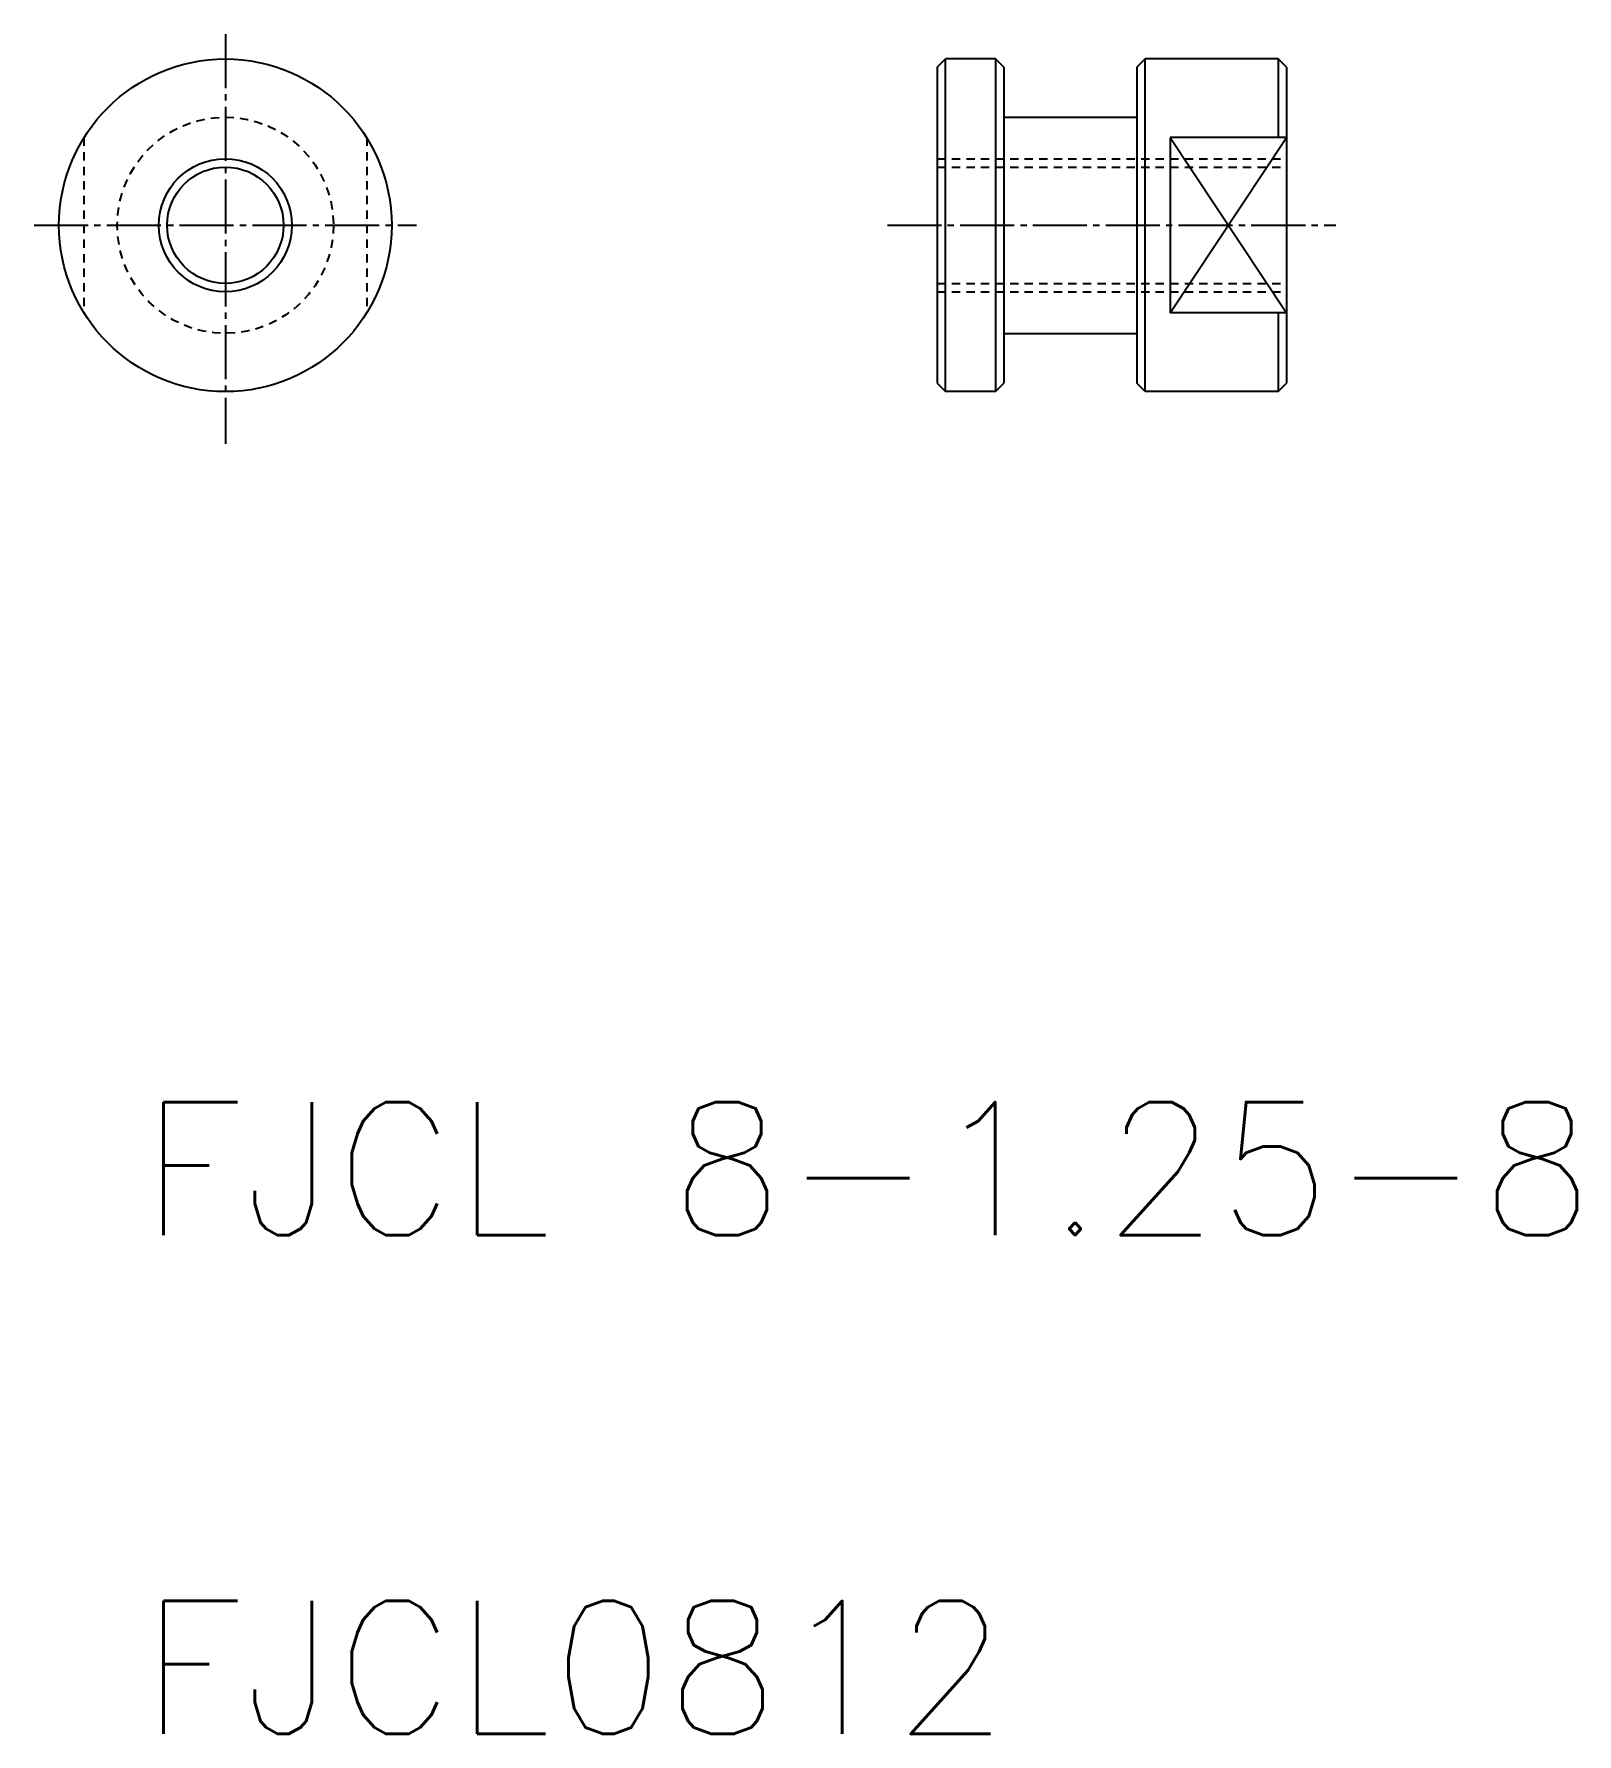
# Model space of a CAD drawing. Extents: x 1298 to 1390, y 8 to 110.
import ezdxf

# ---------------------------------------------------------------- set-up
doc = ezdxf.new("R2010")
doc.units = 0
doc.header["$LTSCALE"] = 0.25
doc.linetypes.add('CENTER', pattern=[17.5, 13, -1.5, 1.5, -1.5])
doc.linetypes.add('DASHED', pattern=[3.5, 2, -1.5])
doc.layers.get('0').update_dxf_attribs({"linetype": 'CONTINUOUS'})
doc.layers.add('CENTER', color=1, linetype='CENTER')
doc.styles.get("Standard").update_dxf_attribs({"font": 'txt.shx'})

msp = doc.modelspace()

# ---------------------------------------------------------------- linework, layer by layer
for p, q in [((1352.01, 108.45), (1352.51, 108.95)), ((1352.01, 108.45), (1352.01, 89.45)), ((1352.51, 88.95), (1352.51, 108.95)), ((1355.51, 108.95), (1352.51, 108.95)), ((1355.51, 108.95), (1355.51, 88.95)), ((1356.01, 108.45), (1355.51, 108.95)), ((1356.01, 108.45), (1356.01, 89.45)), ((1364.51, 108.95), (1364.01, 108.45)), ((1364.01, 108.45), (1364.01, 89.45)), ((1364.51, 88.95), (1364.51, 108.95)), ((1372.51, 108.95), (1364.51, 108.95)), ((1372.51, 108.95), (1372.51, 104.22)), ((1373.01, 108.45), (1372.51, 108.95)), ((1373.01, 108.45), (1373.01, 89.45)), ((1356.01, 105.45), (1364.01, 105.45)), ((1366.01, 104.22), (1366.01, 93.68)), ((1373.01, 104.22), (1366.01, 104.22)), ((1373.01, 93.68), (1366.01, 93.68)), ((1372.51, 93.68), (1372.51, 88.95)), ((1356.01, 92.45), (1364.01, 92.45)), ((1352.01, 89.45), (1352.51, 88.95)), ((1355.51, 88.95), (1352.51, 88.95)), ((1355.51, 88.95), (1356.01, 89.45)), ((1364.51, 88.95), (1364.01, 89.45)), ((1372.51, 88.95), (1364.51, 88.95)), ((1372.51, 88.95), (1373.01, 89.45))]:
    msp.add_line(p, q)
at = {"color": 3, "linetype": 'DASHED'}
for p, q in [((1300.72, 104.22), (1300.72, 93.68)), ((1317.72, 104.22), (1317.72, 93.68)), ((1352.01, 102.95), (1373.01, 102.95)), ((1352.01, 102.45), (1373.01, 102.45)), ((1352.01, 95.45), (1373.01, 95.45)), ((1352.01, 94.95), (1373.01, 94.95))]:
    msp.add_line(p, q, dxfattribs=at)
at = {"color": 3}
for p, q in [((1366.01, 93.68), (1373.01, 104.22)), ((1366.01, 104.22), (1373.01, 93.68))]:
    msp.add_line(p, q, dxfattribs=at)
for radius in [10, 3.5]:
    msp.add_circle((1309.22, 98.95), radius)
at = {"color": 3, "linetype": 'DASHED'}
msp.add_circle((1309.22, 98.95), 6.5, dxfattribs=at)
at = {"color": 3}
msp.add_circle((1309.22, 98.95), 4, dxfattribs=at)
at = {"layer": 'CENTER', "color": 1, "linetype": 'CENTER'}
for p, q in [((1309.22, 110.45), (1309.22, 85.81)), ((1297.72, 98.95), (1320.72, 98.95)), ((1349.01, 98.95), (1375.96, 98.95))]:
    msp.add_line(p, q, dxfattribs=at)

# ---------------------------------------------------------------- texts
for s, p in [('FJCL 8-1.25-8', (1304.13, 38.23)), ('FJCL0812', (1304.13, 8.23))]:
    msp.add_text(s, height=8).set_placement(p)

doc.saveas('drawing.dxf')
